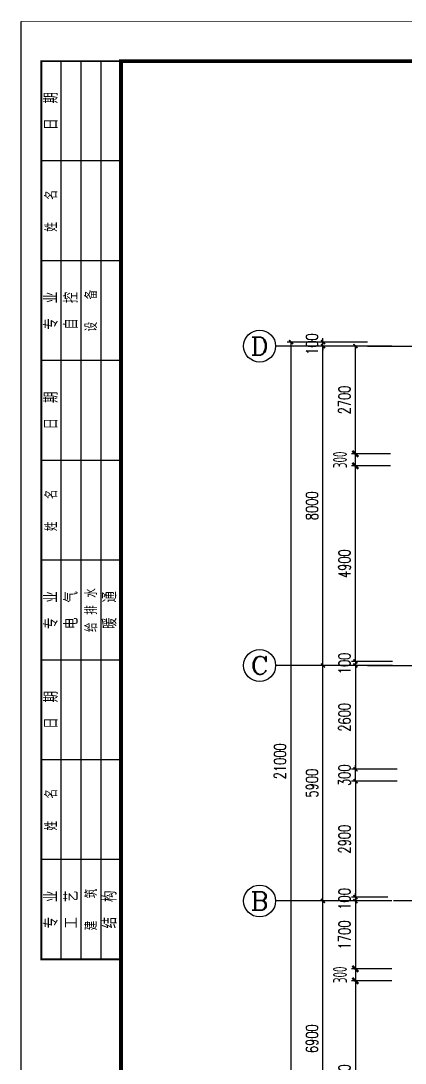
# Model space of a CAD drawing. Extents: x 5827 to 252697, y -546879 to 4066219.
# Drawn here: x 46554 to 56174, y -501683 to -475574 of the extents above; entities that cross this region are included whole.
import ezdxf
from ezdxf.enums import TextEntityAlignment as Align

# ---------------------------------------------------------------- set-up
doc = ezdxf.new("R2010")
doc.units = 0
doc.header["$MEASUREMENT"] = 0
doc.linetypes.add('DOTE', pattern=[2.42, 2, -0.2, 0.02, -0.2])
for name, color, linetype in [('AXIS', 3, 'Continuous'), ('AXIS_TEXT', 7, 'Continuous'), ('DOTE', 1, 'DOTE'), ('FRAME', 3, 'Continuous'), ('填充', 8, 'Continuous'), ('审核修改', 6, 'Continuous')]:
    doc.layers.add(name, color=color, linetype=linetype)
doc.styles.add('_TCH_AXIS', font='COMPLEX', dxfattribs={"bigfont": 'GBCBIG'})
doc.styles.add('_TCH_DIM_T3', font='SIMPLEX', dxfattribs={"width": 0.705882, "bigfont": 'GBCBIG'})
doc.styles.add('COMPLEX', font='COMPLEX')
doc.styles.add('DXFS', font='txt.shx', dxfattribs={"width": 0.7, "bigfont": 'dxfs.shx'})
doc.styles.add('HZ', font='tssdeng.shx', dxfattribs={"width": 0.6, "bigfont": 'a.shx'})
doc.dimstyles.new('_TCH_ARCH&&100', dxfattribs={"dimtxt": 297.5, "dimasz": 100, "dimexe": 100, "dimexo": 0, "dimgap": 126.25, "dimtad": 1, "dimdec": 0, "dimzin": 0, "dimdsep": 46, "dimtxsty": '_TCH_DIM_T3', "dimblk": 'ARCHTICK', "dimcen": 0.09, "dimclrt": 7, "dimazin": 2, "dimtfac": 1, "dimtdec": 0, "dimtix": 1, "dimtmove": 2, "dimatfit": 3, "dimfxl": 0, "dimtolj": 1, "dimtzin": 0, "dimarcsym": 0})
doc.dimstyles.new('DIMN', dxfattribs={"dimtxt": 350, "dimasz": 150, "dimexe": 100, "dimexo": 100, "dimgap": 75, "dimtad": 1, "dimdec": 0, "dimzin": 0, "dimdsep": 46, "dimtxsty": 'HZ', "dimblk": 'ARCHTICK', "dimcen": 0.09, "dimdle": 100, "dimclrd": 3, "dimclre": 3, "dimclrt": 7, "dimazin": 2, "dimtfac": 1, "dimtdec": 0, "dimtmove": 2, "dimatfit": 3, "dimldrblk": 'ARCHTICK', "dimfxl": 0, "dimtolj": 1, "dimtzin": 0, "dimarcsym": 0})

# ---------------------------------------------------------------- blocks, each defined once
blk = doc.blocks.new('_ArchTick')
at = {"color": 0, "linetype": 'ByBlock', "const_width": 0.4}
blk.add_lwpolyline([(-0.5, -0.5), (0.5, 0.5)], dxfattribs=at)
blk = doc.blocks.new('*D585')
at = {"layer": 'AXIS', "color": 0, "lineweight": -2, "transparency": 16777216}
for p, q in [((55234, -497621), (54017, -497621)), ((54117, -504521), (54117, -497621)), ((55234, -504521), (54017, -504521))]:
    blk.add_line(p, q, dxfattribs=at)
at = {"layer": 'Defpoints', "color": 0, "transparency": 16777216}
for p in [(54117, -497621), (55234, -497621), (55234, -504521)]:
    blk.add_point(p, dxfattribs=at)
at = {"layer": 'AXIS', "color": 0, "lineweight": -2, "transparency": 16777216, "xscale": 100, "yscale": 100, "zscale": 100}
for p, rotation in [((54117, -497621), 90), ((54117, -504521), 270)]:
    blk.add_blockref('_ArchTick', p, dxfattribs=dict(at, rotation=rotation))
at = {"layer": 'AXIS', "color": 7, "transparency": 16777216, "insert": (53842, -501071), "char_height": 297.5, "attachment_point": 5, "rotation": 90, "style": '_TCH_DIM_T3'}
blk.add_mtext('\\A1;6900', dxfattribs=at)
blk = doc.blocks.new('*D586')
at = {"layer": 'AXIS', "color": 0, "lineweight": -2, "transparency": 16777216}
for p, q in [((55234, -491721), (54017, -491721)), ((54117, -497621), (54117, -491721)), ((55234, -497621), (54017, -497621))]:
    blk.add_line(p, q, dxfattribs=at)
at = {"layer": 'Defpoints', "color": 0, "transparency": 16777216}
for p in [(54117, -491721), (55234, -491721), (55234, -497621)]:
    blk.add_point(p, dxfattribs=at)
at = {"layer": 'AXIS', "color": 0, "lineweight": -2, "transparency": 16777216, "xscale": 100, "yscale": 100, "zscale": 100}
for p, rotation in [((54117, -491721), 90), ((54117, -497621), 270)]:
    blk.add_blockref('_ArchTick', p, dxfattribs=dict(at, rotation=rotation))
at = {"layer": 'AXIS', "color": 7, "transparency": 16777216, "insert": (53842, -494671), "char_height": 297.5, "attachment_point": 5, "rotation": 90, "style": '_TCH_DIM_T3'}
blk.add_mtext('\\A1;5900', dxfattribs=at)
blk = doc.blocks.new('*D587')
at = {"layer": 'AXIS', "color": 0, "lineweight": -2, "transparency": 16777216}
for p, q in [((55234, -483721), (54017, -483721)), ((54117, -491721), (54117, -483721)), ((55234, -491721), (54017, -491721))]:
    blk.add_line(p, q, dxfattribs=at)
at = {"layer": 'Defpoints', "color": 0, "transparency": 16777216}
for p in [(54117, -483721), (55234, -483721), (55234, -491721)]:
    blk.add_point(p, dxfattribs=at)
at = {"layer": 'AXIS', "color": 0, "lineweight": -2, "transparency": 16777216, "xscale": 100, "yscale": 100, "zscale": 100}
for p, rotation in [((54117, -483721), 90), ((54117, -491721), 270)]:
    blk.add_blockref('_ArchTick', p, dxfattribs=dict(at, rotation=rotation))
at = {"layer": 'AXIS', "color": 7, "transparency": 16777216, "insert": (53842, -487721), "char_height": 297.5, "attachment_point": 5, "rotation": 90, "style": '_TCH_DIM_T3'}
blk.add_mtext('\\A1;8000', dxfattribs=at)
blk = doc.blocks.new('*D588')
at = {"layer": 'AXIS', "color": 0, "lineweight": -2, "transparency": 16777216}
for p, q in [((54117, -483621), (54117, -483521)), ((55234, -483621), (54017, -483621)), ((55234, -483721), (54017, -483721)), ((54117, -483721), (54117, -483621)), ((54117, -483721), (54117, -483821))]:
    blk.add_line(p, q, dxfattribs=at)
at = {"layer": 'Defpoints', "color": 0, "transparency": 16777216}
for p in [(54117, -483621), (55234, -483621), (55234, -483721)]:
    blk.add_point(p, dxfattribs=at)
at = {"layer": 'AXIS', "color": 0, "lineweight": -2, "transparency": 16777216, "xscale": 100, "yscale": 100, "zscale": 100}
for p, rotation in [((54117, -483621), 270), ((54117, -483721), 90)]:
    blk.add_blockref('_ArchTick', p, dxfattribs=dict(at, rotation=rotation))
at = {"layer": 'AXIS', "color": 7, "transparency": 16777216, "insert": (53842, -483671), "char_height": 297.5, "attachment_point": 5, "rotation": 90, "style": '_TCH_DIM_T3'}
blk.add_mtext('\\A1;100', dxfattribs=at)
blk = doc.blocks.new('*D589')
at = {"layer": 'AXIS', "color": 0, "lineweight": -2, "transparency": 16777216}
for p, q in [((55234, -483621), (53217, -483621)), ((53317, -504621), (53317, -483621)), ((55234, -504621), (53217, -504621))]:
    blk.add_line(p, q, dxfattribs=at)
at = {"layer": 'Defpoints', "color": 0, "transparency": 16777216}
for p in [(53317, -483621), (55234, -483621), (55234, -504621)]:
    blk.add_point(p, dxfattribs=at)
at = {"layer": 'AXIS', "color": 0, "lineweight": -2, "transparency": 16777216, "xscale": 100, "yscale": 100, "zscale": 100}
for p, rotation in [((53317, -483621), 90), ((53317, -504621), 270)]:
    blk.add_blockref('_ArchTick', p, dxfattribs=dict(at, rotation=rotation))
at = {"layer": 'AXIS', "color": 7, "transparency": 16777216, "insert": (53042, -494121), "char_height": 297.5, "attachment_point": 5, "rotation": 90, "style": '_TCH_DIM_T3'}
blk.add_mtext('\\A1;21000', dxfattribs=at)
blk = doc.blocks.new('_AXISO')
blk.add_circle((0, 0), 0.5)
at = {"layer": 'AXIS_TEXT', "style": 'COMPLEX', "width": 1.041667}
blk.add_attdef('A', text='', height=0.56, dxfattribs=at).set_placement((-0.25, -0.28), (0.25, -0.28), align=Align.FIT)
blk = doc.blocks.new('*D566')
at = {"layer": 'AXIS', "color": 0, "lineweight": -2, "transparency": 16777216}
for p, q in [((55807, -486721), (54830, -486721)), ((54930, -491621), (54930, -486721)), ((55861, -491621), (54830, -491621))]:
    blk.add_line(p, q, dxfattribs=at)
at = {"layer": 'Defpoints', "color": 0, "transparency": 16777216}
for p in [(54930, -486721), (55807, -486721), (55861, -491621)]:
    blk.add_point(p, dxfattribs=at)
at = {"layer": 'AXIS', "color": 0, "lineweight": -2, "transparency": 16777216, "xscale": 100, "yscale": 100, "zscale": 100}
for p, rotation in [((54930, -486721), 90), ((54930, -491621), 270)]:
    blk.add_blockref('_ArchTick', p, dxfattribs=dict(at, rotation=rotation))
at = {"layer": 'AXIS', "color": 7, "transparency": 16777216, "insert": (54655, -489171), "char_height": 297.5, "attachment_point": 5, "rotation": 90, "style": '_TCH_DIM_T3'}
blk.add_mtext('\\A1;4900', dxfattribs=at)
blk = doc.blocks.new('*D567')
at = {"layer": 'AXIS', "color": 0, "lineweight": -2, "transparency": 16777216}
for p, q in [((55840, -483721), (54830, -483721)), ((54930, -486421), (54930, -483721)), ((55807, -486421), (54830, -486421))]:
    blk.add_line(p, q, dxfattribs=at)
at = {"layer": 'Defpoints', "color": 0, "transparency": 16777216}
for p in [(54930, -483721), (55840, -483721), (55807, -486421)]:
    blk.add_point(p, dxfattribs=at)
at = {"layer": 'AXIS', "color": 0, "lineweight": -2, "transparency": 16777216, "xscale": 100, "yscale": 100, "zscale": 100}
for p, rotation in [((54930, -483721), 90), ((54930, -486421), 270)]:
    blk.add_blockref('_ArchTick', p, dxfattribs=dict(at, rotation=rotation))
at = {"layer": 'AXIS', "color": 7, "transparency": 16777216, "insert": (54655, -485071), "char_height": 297.5, "attachment_point": 5, "rotation": 90, "style": '_TCH_DIM_T3'}
blk.add_mtext('\\A1;2700', dxfattribs=at)
blk = doc.blocks.new('*D568')
at = {"layer": 'AXIS', "color": 0, "lineweight": -2, "transparency": 16777216}
for p, q in [((55840, -491721), (54830, -491721)), ((54930, -491721), (54930, -494321)), ((55810, -494321), (54830, -494321))]:
    blk.add_line(p, q, dxfattribs=at)
at = {"layer": 'Defpoints', "color": 0, "transparency": 16777216}
for p in [(55840, -491721), (54930, -494321), (55810, -494321)]:
    blk.add_point(p, dxfattribs=at)
at = {"layer": 'AXIS', "color": 0, "lineweight": -2, "transparency": 16777216, "xscale": 100, "yscale": 100, "zscale": 100}
for p, rotation in [((54930, -491721), 90), ((54930, -494321), 270)]:
    blk.add_blockref('_ArchTick', p, dxfattribs=dict(at, rotation=rotation))
at = {"layer": 'AXIS', "color": 7, "transparency": 16777216, "insert": (54655, -493021), "char_height": 297.5, "attachment_point": 5, "rotation": 90, "style": '_TCH_DIM_T3'}
blk.add_mtext('\\A1;2600', dxfattribs=at)
blk = doc.blocks.new('*D569')
at = {"layer": 'AXIS', "color": 0, "lineweight": -2, "transparency": 16777216}
for p, q in [((55807, -494621), (54830, -494621)), ((54930, -494621), (54930, -497521)), ((55740, -497521), (54830, -497521))]:
    blk.add_line(p, q, dxfattribs=at)
at = {"layer": 'Defpoints', "color": 0, "transparency": 16777216}
for p in [(55807, -494621), (54930, -497521), (55740, -497521)]:
    blk.add_point(p, dxfattribs=at)
at = {"layer": 'AXIS', "color": 0, "lineweight": -2, "transparency": 16777216, "xscale": 100, "yscale": 100, "zscale": 100}
for p, rotation in [((54930, -494621), 90), ((54930, -497521), 270)]:
    blk.add_blockref('_ArchTick', p, dxfattribs=dict(at, rotation=rotation))
at = {"layer": 'AXIS', "color": 7, "transparency": 16777216, "insert": (54655, -496071), "char_height": 297.5, "attachment_point": 5, "rotation": 90, "style": '_TCH_DIM_T3'}
blk.add_mtext('\\A1;2900', dxfattribs=at)
blk = doc.blocks.new('*D570')
at = {"layer": 'AXIS', "color": 0, "lineweight": -2, "transparency": 16777216}
for p, q in [((55840, -497621), (54830, -497621)), ((54930, -497621), (54930, -499321)), ((55840, -499321), (54830, -499321))]:
    blk.add_line(p, q, dxfattribs=at)
at = {"layer": 'Defpoints', "color": 0, "transparency": 16777216}
for p in [(55840, -497621), (54930, -499321), (55840, -499321)]:
    blk.add_point(p, dxfattribs=at)
at = {"layer": 'AXIS', "color": 0, "lineweight": -2, "transparency": 16777216, "xscale": 100, "yscale": 100, "zscale": 100}
for p, rotation in [((54930, -497621), 90), ((54930, -499321), 270)]:
    blk.add_blockref('_ArchTick', p, dxfattribs=dict(at, rotation=rotation))
at = {"layer": 'AXIS', "color": 7, "transparency": 16777216, "insert": (54655, -498471), "char_height": 297.5, "attachment_point": 5, "rotation": 90, "style": '_TCH_DIM_T3'}
blk.add_mtext('\\A1;1700', dxfattribs=at)
blk = doc.blocks.new('*D571')
at = {"layer": 'AXIS', "color": 0, "lineweight": -2, "transparency": 16777216}
for p, q in [((55840, -499621), (54830, -499621)), ((54930, -499621), (54930, -504521)), ((55840, -504521), (54830, -504521))]:
    blk.add_line(p, q, dxfattribs=at)
at = {"layer": 'Defpoints', "color": 0, "transparency": 16777216}
for p in [(55840, -499621), (54930, -504521), (55840, -504521)]:
    blk.add_point(p, dxfattribs=at)
at = {"layer": 'AXIS', "color": 0, "lineweight": -2, "transparency": 16777216, "xscale": 100, "yscale": 100, "zscale": 100}
for p, rotation in [((54930, -499621), 90), ((54930, -504521), 270)]:
    blk.add_blockref('_ArchTick', p, dxfattribs=dict(at, rotation=rotation))
at = {"layer": 'AXIS', "color": 7, "transparency": 16777216, "insert": (54655, -502071), "char_height": 297.5, "attachment_point": 5, "rotation": 90, "style": '_TCH_DIM_T3'}
blk.add_mtext('\\A1;4900', dxfattribs=at)
blk = doc.blocks.new('*D560')
at = {"layer": 'AXIS', "color": 0, "lineweight": -2, "transparency": 16777216}
for p, q in [((55861, -491621), (54830, -491621)), ((54930, -491621), (54930, -491521)), ((54930, -491621), (54930, -491721)), ((55861, -491721), (54830, -491721)), ((54930, -491721), (54930, -491821))]:
    blk.add_line(p, q, dxfattribs=at)
at = {"layer": 'Defpoints', "color": 0, "transparency": 16777216}
for p in [(55861, -491621), (54930, -491721), (55861, -491721)]:
    blk.add_point(p, dxfattribs=at)
at = {"layer": 'AXIS', "color": 0, "lineweight": -2, "transparency": 16777216, "xscale": 100, "yscale": 100, "zscale": 100}
for p, rotation in [((54930, -491621), 270), ((54930, -491721), 90)]:
    blk.add_blockref('_ArchTick', p, dxfattribs=dict(at, rotation=rotation))
at = {"layer": 'AXIS', "color": 7, "transparency": 16777216, "insert": (54655, -491671), "char_height": 297.5, "attachment_point": 5, "rotation": 90, "style": '_TCH_DIM_T3'}
blk.add_mtext('\\A1;100', dxfattribs=at)
blk = doc.blocks.new('*D561')
at = {"layer": 'AXIS', "color": 0, "lineweight": -2, "transparency": 16777216}
for p, q in [((55740, -497521), (54830, -497521)), ((55740, -497621), (54830, -497621)), ((54930, -497521), (54930, -497421)), ((54930, -497521), (54930, -497621)), ((54930, -497621), (54930, -497721))]:
    blk.add_line(p, q, dxfattribs=at)
at = {"layer": 'Defpoints', "color": 0, "transparency": 16777216}
for p in [(54930, -497621), (55740, -497521), (55740, -497621)]:
    blk.add_point(p, dxfattribs=at)
at = {"layer": 'AXIS', "color": 0, "lineweight": -2, "transparency": 16777216, "xscale": 100, "yscale": 100, "zscale": 100}
for p, rotation in [((54930, -497521), 270), ((54930, -497621), 90)]:
    blk.add_blockref('_ArchTick', p, dxfattribs=dict(at, rotation=rotation))
at = {"layer": 'AXIS', "color": 7, "transparency": 16777216, "insert": (54655, -497571), "char_height": 297.5, "attachment_point": 5, "rotation": 90, "style": '_TCH_DIM_T3'}
blk.add_mtext('\\A1;100', dxfattribs=at)
blk = doc.blocks.new('*D597')
at = {"layer": 'AXIS', "color": 0, "lineweight": -2, "transparency": 16777216}
for p, q in [((54930, -494321), (54930, -494221)), ((55974, -494321), (54830, -494321)), ((54930, -494621), (54930, -494321)), ((55974, -494621), (54830, -494621)), ((54930, -494621), (54930, -494721))]:
    blk.add_line(p, q, dxfattribs=at)
at = {"layer": 'Defpoints', "color": 0, "transparency": 16777216}
for p in [(54930, -494321), (55974, -494321), (55974, -494621)]:
    blk.add_point(p, dxfattribs=at)
at = {"layer": 'AXIS', "color": 0, "lineweight": -2, "transparency": 16777216, "xscale": 100, "yscale": 100, "zscale": 100}
for p, rotation in [((54930, -494321), 270), ((54930, -494621), 90)]:
    blk.add_blockref('_ArchTick', p, dxfattribs=dict(at, rotation=rotation))
at = {"layer": 'AXIS', "color": 7, "transparency": 16777216, "insert": (54655, -494471), "char_height": 297.5, "attachment_point": 5, "rotation": 90, "style": '_TCH_DIM_T3'}
blk.add_mtext('\\A1;300', dxfattribs=at)
blk = doc.blocks.new('A$C2F0C53E4')
at = {"layer": 'FRAME', "lineweight": 18}
blk.add_line((0, 0), (0, 42000), dxfattribs=at)
at = {"layer": 'FRAME'}
for points in [[(10, 42010, 20, 20, 0), (10, 10, 20, 20, 0), (59410, 10, 20, 20, 0), (59410, 42010, 20, 20, 0)], [(2510, 41010, 100, 100, 0), (2510, 1010, 100, 100, 0), (58410, 1010, 100, 100, 0), (58410, 41010, 100, 100, 0)]]:
    blk.add_lwpolyline(points, format="xyseb", close=True, dxfattribs=at)
blk.add_lwpolyline([(2510, 41010, 50, 50, 0), (510, 41010, 50, 50, 0), (510, 18510, 50, 50, 0), (2510, 18510, 50, 50, 0)], format="xyseb", dxfattribs=at)
for points in [[(1010, 18510), (1010, 41010)], [(1510, 18510), (1510, 41010)], [(2010, 18510), (2010, 41010)], [(2510, 38510), (510, 38510)], [(2510, 36010), (510, 36010)], [(2510, 33510), (510, 33510)], [(2510, 31010), (510, 31010)], [(2510, 28510), (510, 28510)], [(2510, 26010), (510, 26010)], [(2510, 23510), (510, 23510)], [(2510, 21010), (510, 21010)]]:
    blk.add_lwpolyline(points, dxfattribs=at)
at = {"layer": 'FRAME', "char_height": 300, "attachment_point": 5, "rotation": 90, "style": 'DXFS'}
for s, insert, width in [('{\\f宋体|b0|i0|c134|p2;日\\Ftxt.shx,dxfs.shx|c134;  \\f宋体|b0|i0|c134|p2;期\\P}', (760, 39760), 1132.5), ('姓   名', (760, 37260), 1185), ('{\\f宋体|b0|i0|c134|p2;专\\Ftxt.shx,dxfs.shx|c134;  \\f宋体|b0|i0|c134|p2;业\\P}', (760, 34760), 1203.38), ('{\\f宋体|b0|i0|c134|p2;自\\Ftxt.shx,dxfs.shx|c134;  \\f宋体|b0|i0|c134|p2;控\\P}', (1260, 34760), 1148.25), ('设   备', (1760, 34760), 1227), ('{\\f宋体|b0|i0|c134|p2;日\\Ftxt.shx,dxfs.shx|c134;  \\f宋体|b0|i0|c134|p2;期\\P}', (760, 32260), 1132.5), ('姓   名', (760, 29760), 1185), ('{\\f宋体|b0|i0|c134|p2;专\\Ftxt.shx,dxfs.shx|c134;  \\f宋体|b0|i0|c134|p2;业\\P}', (760, 27260), 1203.38), ('{\\f宋体|b0|i0|c134|p2;电\\Ftxt.shx,dxfs.shx|c134;  \\f宋体|b0|i0|c134|p2;气\\P}', (1260, 27260), 1182.38), ('给 排 水', (1760, 27260), 1352.62), ('{\\f宋体|b0|i0|c134|p2;暖\\Ftxt.shx,dxfs.shx|c134;  \\f宋体|b0|i0|c134|p2;通\\P}', (2230, 27260), 1200.75), ('{\\f宋体|b0|i0|c134|p2;日\\Ftxt.shx,dxfs.shx|c134;  \\f宋体|b0|i0|c134|p2;期\\P}', (760, 24760), 1132.5), ('姓   名', (760, 22260), 1185), ('{\\f宋体|b0|i0|c134|p2;专\\Ftxt.shx,dxfs.shx|c134;  \\f宋体|b0|i0|c134|p2;业\\P}', (760, 19760), 1203.38), ('{\\f宋体|b0|i0|c134|p2;工\\Ftxt.shx,dxfs.shx|c134;  \\f宋体|b0|i0|c134|p2;艺\\P}', (1260, 19760), 1177.12), ('建   筑', (1760, 19760), 1206), ('{\\f宋体|b0|i0|c134|p2;结\\Ftxt.shx,dxfs.shx|c134;  \\f宋体|b0|i0|c134|p2;构\\P}', (2230, 19760), 1192.88)]:
    blk.add_mtext(s, dxfattribs=dict(at, insert=insert, width=width))
blk = doc.blocks.new('*D603')
at = {"layer": 'Defpoints', "color": 0, "ltscale": 1000, "transparency": 16777216}
for p in [(55840, -499321), (54930, -499621), (55840, -499621)]:
    blk.add_point(p, dxfattribs=at)
at = {"layer": '审核修改', "color": 3, "lineweight": -2, "ltscale": 1000, "transparency": 16777216}
for p, q in [((55740, -499321), (54830, -499321)), ((54930, -499221), (54930, -499721)), ((55740, -499621), (54830, -499621))]:
    blk.add_line(p, q, dxfattribs=at)
at = {"layer": '审核修改', "color": 3, "lineweight": -2, "ltscale": 1000, "transparency": 16777216, "xscale": 150, "yscale": 150, "zscale": 150}
for p, rotation in [((54930, -499321), 90), ((54930, -499621), 270)]:
    blk.add_blockref('_ArchTick', p, dxfattribs=dict(at, rotation=rotation))
at = {"layer": '审核修改', "color": 7, "ltscale": 1000, "transparency": 16777216, "insert": (54542, -499471), "char_height": 350, "attachment_point": 5, "rotation": 90, "style": 'HZ'}
blk.add_mtext('\\A1;300', dxfattribs=at)
blk = doc.blocks.new('*D604')
at = {"layer": 'Defpoints', "color": 0, "ltscale": 1000, "transparency": 16777216}
for p in [(54930, -486421), (55807, -486421), (55807, -486721)]:
    blk.add_point(p, dxfattribs=at)
at = {"layer": '审核修改', "color": 3, "lineweight": -2, "ltscale": 1000, "transparency": 16777216}
for p, q in [((54930, -486821), (54930, -486321)), ((55707, -486421), (54830, -486421)), ((55707, -486721), (54830, -486721))]:
    blk.add_line(p, q, dxfattribs=at)
at = {"layer": '审核修改', "color": 3, "lineweight": -2, "ltscale": 1000, "transparency": 16777216, "xscale": 150, "yscale": 150, "zscale": 150}
for p, rotation in [((54930, -486421), 90), ((54930, -486721), 270)]:
    blk.add_blockref('_ArchTick', p, dxfattribs=dict(at, rotation=rotation))
at = {"layer": '审核修改', "color": 7, "ltscale": 1000, "transparency": 16777216, "insert": (54542, -486571), "char_height": 350, "attachment_point": 5, "rotation": 90, "style": 'HZ'}
blk.add_mtext('\\A1;300', dxfattribs=at)

msp = doc.modelspace()

# ---------------------------------------------------------------- linework, layer by layer
at = {"layer": 'AXIS'}
for p, q in [((55234.241, -483721.144), (52931.034, -483721.144)), ((55234.241, -491721.144), (52931.034, -491721.144)), ((55234.241, -497621.144), (52931.034, -497621.144))]:
    msp.add_line(p, q, dxfattribs=at)
at = {"layer": 'DOTE', "linetype": 'DOTE', "ltscale": 1000}
for p, q in [((55234.241, -483721.144), (69982.759, -483721.144)), ((55234.241, -491721.144), (69982.759, -491721.144)), ((69982.759, -497621.144), (55234.241, -497621.144))]:
    msp.add_line(p, q, dxfattribs=at)

# ---------------------------------------------------------------- block references
at = {"layer": 'AXIS'}
ref = msp.add_blockref('_AXISO', (52531.034, -483721.144), dxfattribs=dict(at, xscale=800, yscale=800, zscale=800))
ref.add_attrib('A', 'D', dxfattribs={"layer": 'AXIS_TEXT', "height": 452.548, "style": '_TCH_AXIS', "width": 1.235294}).set_placement((52304.76, -483947.418), (52757.309, -483947.418), align=Align.FIT)
ref = msp.add_blockref('_AXISO', (52531.034, -491721.144), dxfattribs=dict(at, xscale=800, yscale=800, zscale=800))
ref.add_attrib('A', 'C', dxfattribs={"layer": 'AXIS_TEXT', "height": 452.548, "style": '_TCH_AXIS', "width": 1.4}).set_placement((52304.76, -491947.418), (52757.309, -491947.418), align=Align.FIT)
ref = msp.add_blockref('_AXISO', (52531.034, -497621.144), dxfattribs=dict(at, xscale=800, yscale=800, zscale=800))
ref.add_attrib('A', 'B', dxfattribs={"layer": 'AXIS_TEXT', "height": 452.548, "style": '_TCH_AXIS', "width": 1.235294}).set_placement((52304.76, -497847.418), (52757.309, -497847.418), align=Align.FIT)
at = {"layer": '填充'}
msp.add_blockref('A$C2F0C53E4', (46554, -517594.5), dxfattribs=at)

# ---------------------------------------------------------------- dimensions: what is measured, and where the dimension line sits
at = {"layer": 'AXIS'}
for p1, p2, distance, picture, middle in [((55234.241, -483721.144), (55234.241, -483621.144), 1117, '*D588', (53842.241, -483671.144)), ((55234.241, -504621.144), (55234.241, -483621.144), 1917, '*D589', (53042.241, -494121.144)), ((55234.241, -491721.144), (55234.241, -483721.144), 1117, '*D587', (53842.241, -487721.144)), ((55234.241, -497621.144), (55234.241, -491721.144), 1117, '*D586', (53842.241, -494671.144)), ((55234.241, -504521.144), (55234.241, -497621.144), 1117, '*D585', (53842.241, -501071.144))]:
    dim = msp.add_aligned_dim(p1=p1, p2=p2, distance=distance, dimstyle='_TCH_ARCH&&100', dxfattribs=at)
    dim.commit()
    dim.dimension.update_dxf_attribs({"geometry": picture, "text_midpoint": middle})
for base, p1, p2, picture, middle in [((54929.776, -483721.144), (55807, -486421.145), (55840.5, -483721.144), '*D567', (54654.776, -485071.144)), ((54929.776, -486721.145), (55861.032, -491621.145), (55807, -486721.145), '*D566', (54654.776, -489171.145)), ((54929.776, -491721.145), (55861.032, -491621.145), (55861.032, -491721.145), '*D560', (54654.776, -491671.145)), ((54929.776, -494321.145), (55840.5, -491721.145), (55810.466, -494321.145), '*D568', (54654.776, -493021.145)), ((54929.776, -494321.145), (55973.5, -494621.145), (55973.5, -494321.145), '*D597', (54654.776, -494471.145)), ((54929.776, -497521.144), (55807, -494621.145), (55740.5, -497521.144), '*D569', (54654.776, -496071.144)), ((54929.776, -497621.144), (55740.5, -497521.144), (55740.5, -497621.144), '*D561', (54654.776, -497571.144)), ((54929.776, -499321.145), (55840.5, -497621.144), (55840.5, -499321.145), '*D570', (54654.776, -498471.144)), ((54929.776, -504521.144), (55840.5, -499621.145), (55840.5, -504521.144), '*D571', (54654.776, -502071.144))]:
    dim = msp.add_linear_dim(base=base, p1=p1, p2=p2, angle=90, dimstyle='_TCH_ARCH&&100', dxfattribs=at)
    dim.commit()
    dim.dimension.update_dxf_attribs({"geometry": picture, "text_midpoint": middle})
at = {"layer": '审核修改', "ltscale": 1000}
for base, p1, p2, picture, middle in [((54929.776, -486421.145), (55807, -486721.145), (55807, -486421.145), '*D604', (54542.276, -486571.145)), ((54929.776, -499621.145), (55840.5, -499321.145), (55840.5, -499621.145), '*D603', (54542.276, -499471.145))]:
    dim = msp.add_linear_dim(base=base, p1=p1, p2=p2, angle=90, dimstyle='DIMN', override={"dimfxl": 100}, dxfattribs=at)
    dim.commit()
    dim.dimension.update_dxf_attribs({"geometry": picture, "text_midpoint": middle})

doc.saveas('drawing.dxf')
